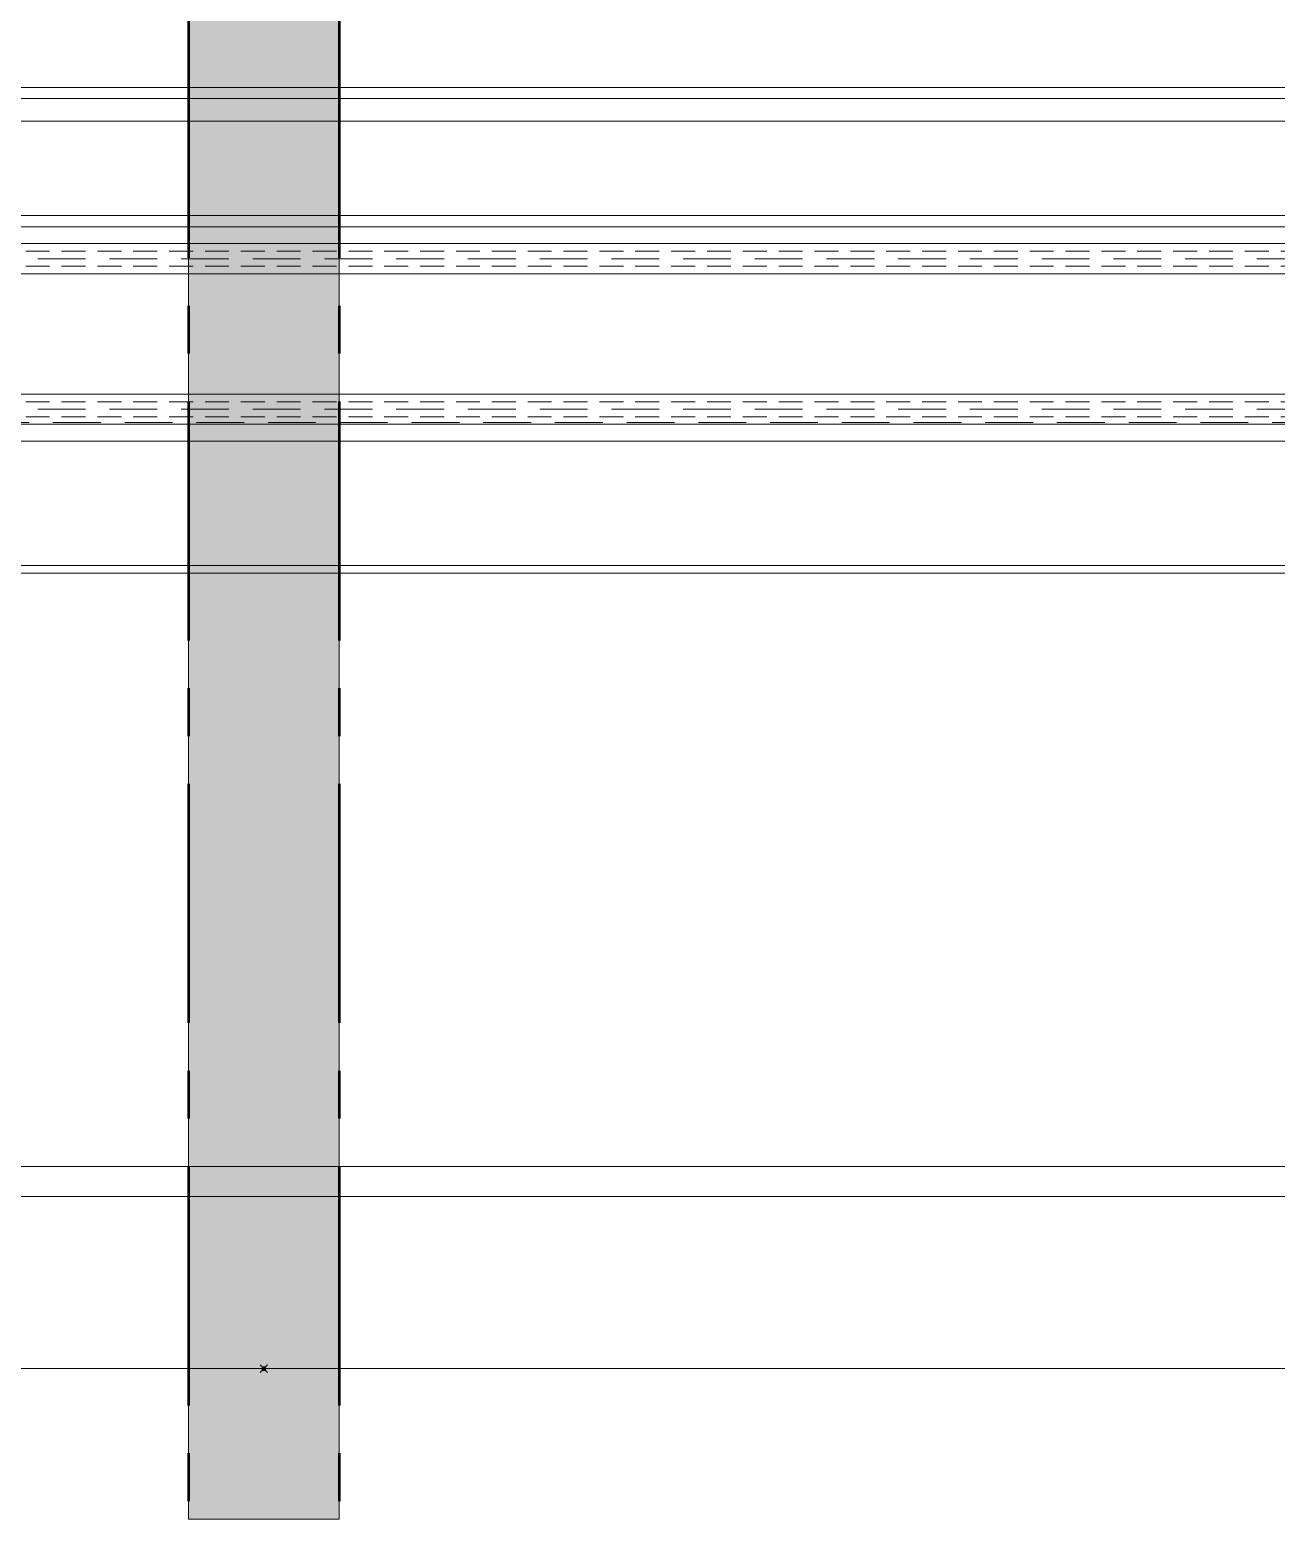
# Model space of a CAD drawing. Header units: millimetres. Extents: x -20000 to 230000, y -17405 to 24510.
# Drawn here: x 23468.9 to 23634.5, y -15082.7 to -14884.9 of the extents above; entities that cross this region are included whole.
import ezdxf

# ---------------------------------------------------------------- set-up
doc = ezdxf.new("R2010")
doc.units = ezdxf.units.MM
doc.header["$PDMODE"] = 35
doc.header["$PDSIZE"] = 0.5
doc.linetypes.add('AXES', pattern=[50.8, 31.75, -6.35, 6.35, -6.35])
doc.linetypes.add('CACHE', pattern=[9.525, 6.35, -3.175])
doc.layers.get('0').update_dxf_attribs({"lineweight": 13})
doc.layers.add('0 - Invisible', color=43, linetype='Continuous', lineweight=0, plot=False)
for name, color, linetype, lineweight in [('1 - Axe', 1, 'AXES', 0), ('1 - INTERROMPU', 253, 'CACHE', 13), ('1 - PVC', 7, 'Continuous', 13), ('1 - Vitrage', 252, 'Continuous', 13)]:
    doc.layers.add(name, color=color, linetype=linetype, lineweight=lineweight)
doc.layers.add('1 - Cache', color=7, linetype='Continuous', lineweight=0, true_color=0xffffff)

# ---------------------------------------------------------------- blocks, each defined once
blk = doc.blocks.new('*U476')
at = {"layer": '1 - PVC'}
for p, q in [((9, -1), (9, 538)), ((8, 532), (8, 5)), ((-51, 521.88), (-51, 15.12)), ((-8.5, 18), (-8.5, 519)), ((-38.5, 20), (-38.5, 517)), ((-37, 517), (-37, 20))]:
    blk.add_line(p, q, dxfattribs=at)
at = {"layer": '1 - Vitrage', "linetype": 'CACHE', "ltscale": 0.5}
for p, q in [((-33.75, 530.56), (-33.75, 6.44)), ((-31.75, 530.56), (-31.75, 6.44)), ((-13.75, 530.56), (-13.75, 6.44)), ((-11.75, 530.56), (-11.75, 6.44))]:
    blk.add_line(p, q, dxfattribs=at)
at = {"layer": '1 - Vitrage', "linetype": 'CACHE'}
for p, q in [((-32.75, 530.56), (-32.75, 6.44)), ((-12.75, 530.56), (-12.75, 6.44))]:
    blk.add_line(p, q, dxfattribs=at)
at = {"layer": '1 - Vitrage'}
for points in [[(-34.75, 530.56), (-30.75, 530.56), (-30.75, 6.44), (-34.75, 6.44)], [(-10.75, 530.56), (-14.75, 530.56), (-14.75, 6.44), (-10.75, 6.44)]]:
    blk.add_lwpolyline(points, close=True, dxfattribs=at)
blk = doc.blocks.new('*U475')
at = {"layer": '1 - PVC'}
for p, q in [((611, 47.5), (20, 47.5)), ((20, 46), (611, 46))]:
    blk.add_line(p, q, dxfattribs=at)
blk = doc.blocks.new('*U496')
at = {"layer": '1 - Cache'}
blk.add_hatch(color=256, dxfattribs=at).paths.add_polyline_path([(-10, 20), (-10, -585.66), (10, -585.66), (10, 20)])
at = {"layer": '0 - Invisible'}
blk.add_lwpolyline([(-10, 20), (-10, -585.66), (10, -585.66), (10, 20)], close=True, dxfattribs=at)
blk.add_point((0, -565.66), dxfattribs=at)
at = {"layer": '1 - Axe', "lineweight": 50}
for p, q in [((-10, 20), (-10, -585.66)), ((10, 20), (10, -585.66))]:
    blk.add_line(p, q, dxfattribs=at)
blk = doc.blocks.new('*U214')
at = {"layer": '1 - PVC', "linetype": 'ByBlock'}
for p, q in [((6.9, -193.8), (758.1, -193.8)), ((758.1, -197.82), (6.9, -197.82)), ((15, -220.66), (750, -220.66))]:
    blk.add_line(p, q, dxfattribs=at)

msp = doc.modelspace()

# ---------------------------------------------------------------- linework, layer by layer
at = {"layer": '1 - INTERROMPU'}
msp.add_line((23110.04, -14937.07), (23890, -14937.07), dxfattribs=at)

# ---------------------------------------------------------------- block references
for name, p in [('*U496', (23500, -14497.07)), ('*U214', (23117.5, -14842.07)), ('*U475', (23184.5, -14940.07))]:
    msp.add_blockref(name, p)
at = {"rotation": 270}
msp.add_blockref('*U476', (23231.5, -14948.07), dxfattribs=at)

doc.saveas('drawing.dxf')
